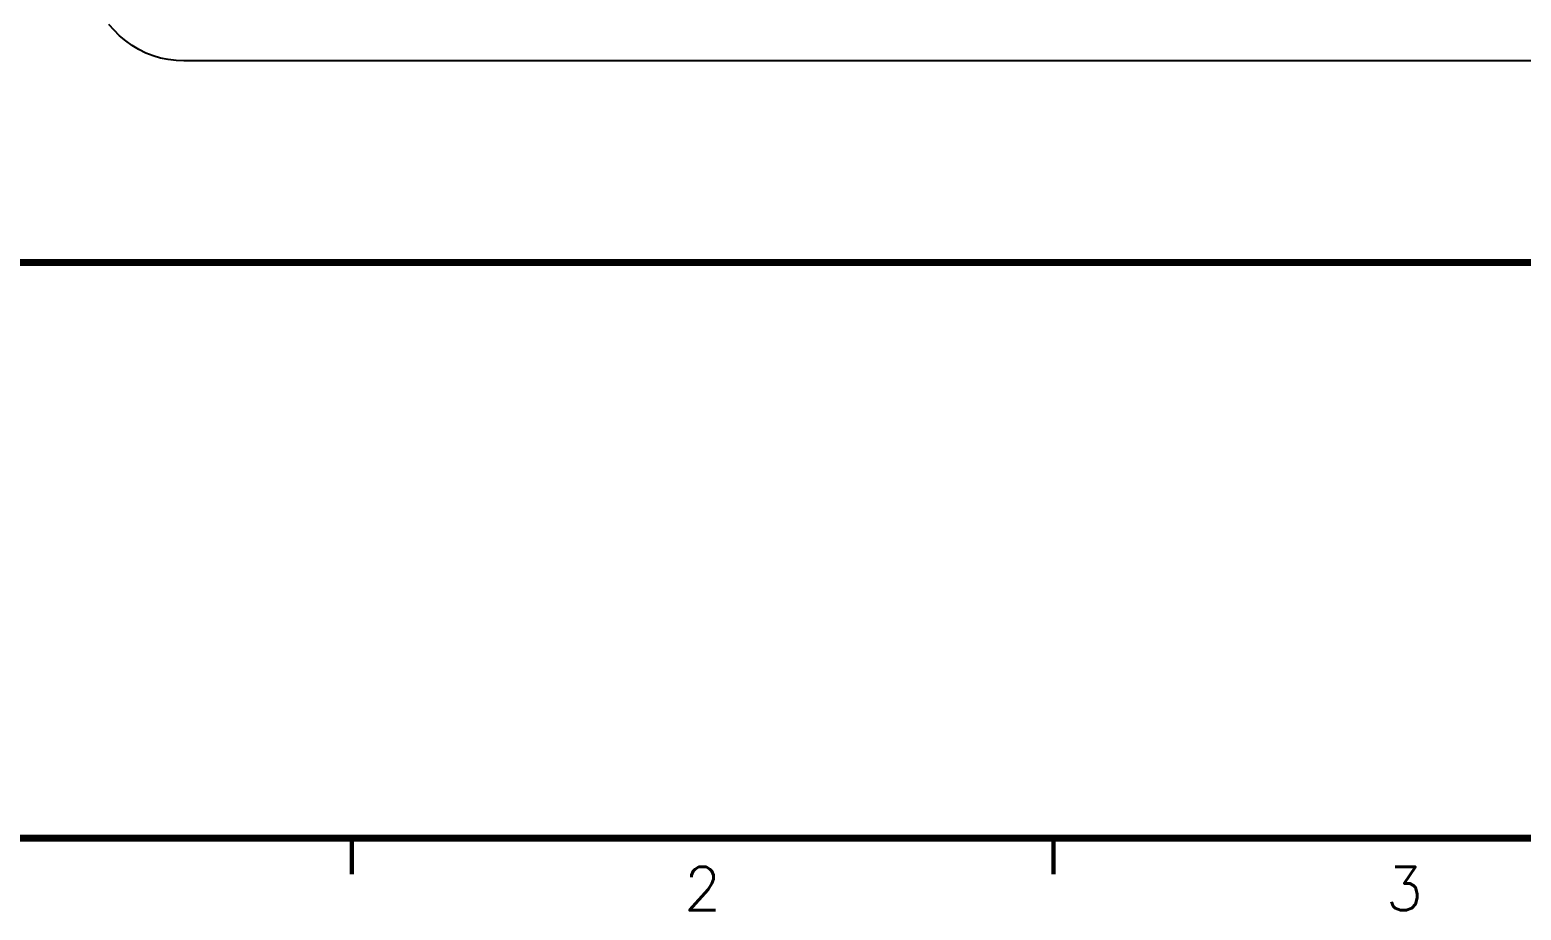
# Model space of a CAD drawing. Extents: x 295 to 953, y 10 to 290.
# Drawn here: x 518.4 to 622, y 10 to 71.2 of the extents above; entities that cross this region are included whole.
import ezdxf
from ezdxf.enums import TextEntityAlignment as Align

# ---------------------------------------------------------------- set-up
doc = ezdxf.new("R2010")
doc.units = 0
doc.header["$LTSCALE"] = 5
doc.header["$MEASUREMENT"] = 0
doc.layers.get('0').update_dxf_attribs({"linetype": 'CONTINUOUS', "lineweight": 25})
for name, color, linetype in [('DV-DPO-A6_BOT', 7, 'CONTINUOUS'), ('문자', 4, 'CONTINUOUS'), ('테두리', 3, 'CONTINUOUS')]:
    doc.layers.add(name, color=color, linetype=linetype)
doc.styles.get("Standard").update_dxf_attribs({"font": 'simplex.shx'})

# ---------------------------------------------------------------- blocks, each defined once
blk = doc.blocks.new('C')
at = {"layer": '테두리'}
for points, const_width in [([(15, 285), (15, 15), (405, 15), (405, 285), (15, 285)], 0.5), ([(15, 55), (405, 55)], 0.5), ([(63.75, 12.5), (63.75, 15)], 0.3), ([(112.5, 12.5), (112.5, 15)], 0.3)]:
    blk.add_lwpolyline(points, dxfattribs=dict(at, const_width=const_width))
at = {"layer": '문자'}
for s, p in [('2', (88.12, 11.5)), ('3', (136.88, 11.5))]:
    blk.add_text(s, height=3, dxfattribs=at).set_placement(p, align=Align.MIDDLE)

msp = doc.modelspace()

# ---------------------------------------------------------------- linework, layer by layer
at = {"layer": 'DV-DPO-A6_BOT'}
for p, q in [((524.23, 71.13), (523.87, 71.54)), ((524.61, 70.74), (524.23, 71.13)), ((525.03, 70.39), (524.61, 70.74)), ((525.47, 70.07), (525.03, 70.39)), ((525.94, 69.79), (525.47, 70.07)), ((526.43, 69.55), (525.94, 69.79)), ((526.94, 69.35), (526.43, 69.55)), ((527.46, 69.2), (526.94, 69.35)), ((527.99, 69.09), (527.46, 69.2)), ((528.53, 69.02), (527.99, 69.09)), ((529.08, 69), (528.53, 69.02)), ((845.88, 69), (529.08, 69))]:
    msp.add_line(p, q, dxfattribs=at)

# ---------------------------------------------------------------- block references
msp.add_blockref('C', (476.98, 0))

doc.saveas('drawing.dxf')
